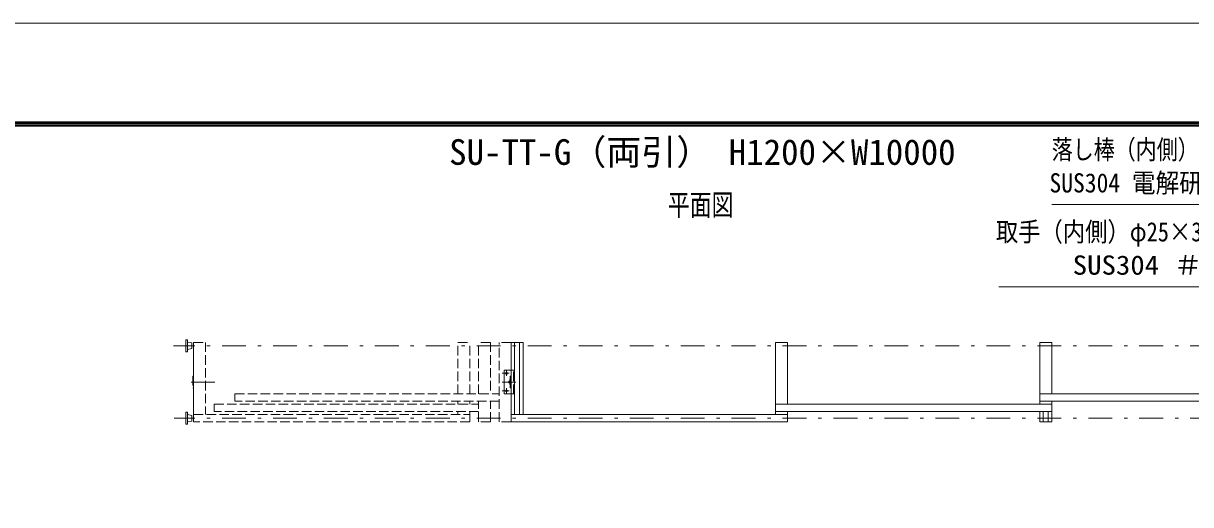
# Model space of a CAD drawing. Units: millimetres, scale not verified. Extents: x -11880 to 11880, y -8400 to 8400.
# Drawn here: x -7036 to 317, y 5365 to 8400 of the extents above; entities that cross this region are included whole.
import ezdxf
from ezdxf.enums import TextEntityAlignment as Align

# ---------------------------------------------------------------- set-up
doc = ezdxf.new("R2010")
doc.units = ezdxf.units.MM
doc.header["$LTSCALE"] = 30
doc.linetypes.add('USER1', pattern=[10.7, 5, -2.5, 0.7, -2.5])
doc.linetypes.add('USER2', pattern=[2.7, 2, -0.7])
for name, color, linetype, lineweight in [('0-0_D-TTL', 7, 'Continuous', 18), ('0-1_外形線', 7, 'Continuous', 18), ('0-2_01', 4, 'Continuous', 18), ('0-3_軸線', 6, 'USER1', 18), ('0-4_隠れ線', 4, 'USER2', 18), ('0-8_寸法線', 3, 'Continuous', 18), ('0-B_細線', 4, 'Continuous', 18)]:
    doc.layers.add(name, color=color, linetype=linetype, lineweight=lineweight)
doc.layers.add('0-7_文字', color=254, linetype='Continuous')
doc.layers.add('0-C_文字3', color=254, linetype='Continuous')
doc.styles.add('ＭＳ ゴシック', font='')
doc.styles.get('ＭＳ ゴシック').set_extended_font_data('MS Gothic')

# ---------------------------------------------------------------- blocks, each defined once
blk = doc.blocks.new('S156')
at = {"layer": '0-8_寸法線'}
for points in [[(12700152.5, -15250954.4), (12749090.9, -15250954.4), (12757531.8, -15266823), (12758940.7, -15269471.7)], [(12757090.4, -15267057.9), (12758940.7, -15269471.7), (12757973.2, -15266588.2)]]:
    blk.add_lwpolyline(points, dxfattribs=at)
at = {"layer": '0-8_寸法線', "color": 254, "style": 'ＭＳ ゴシック'}
for s, width, p in [('取手（内側）φ25×300L', 0.85, (12699576.5, -15243463.8)), ('SUS304 ＃400', 1.1, (12714091.7, -15249763.8))]:
    blk.add_text(s, height=3637, dxfattribs=dict(at, width=width)).set_placement(p, align=Align.BOTTOM_LEFT)
blk = doc.blocks.new('S157')
at = {"layer": '0-8_寸法線'}
for points in [[(12710128.4, -15235401.3), (12747114.8, -15235401.3), (12760203.8, -15262966.6), (12761490.7, -15265676.7)], [(12759752.2, -15263181.1), (12761490.7, -15265676.7), (12760655.5, -15262752.2)]]:
    blk.add_lwpolyline(points, dxfattribs=at)
at = {"layer": '0-8_寸法線', "color": 254, "style": 'ＭＳ ゴシック'}
for s, width, p in [('落し棒（内側）φ19', 0.8, (12710128.4, -15227910.7)), ('SUS304 電解研磨', 0.9, (12709696.4, -15234210.7))]:
    blk.add_text(s, height=3637, dxfattribs=dict(at, width=width)).set_placement(p, align=Align.BOTTOM_LEFT)

msp = doc.modelspace()

# ---------------------------------------------------------------- linework, layer by layer
at = {"layer": '0-0_D-TTL'}
for points in [[(-11879.92, -8400.08), (11880.08, -8400.08), (11880.08, 8399.92), (-11879.92, 8399.92)], [(-11116.2, 7779.35), (11116.37, 7779.35), (11116.37, -7777.79), (-11116.2, -7777.79)], [(-11109.13, 7772.28), (11109.3, 7772.28), (11109.3, -7770.72), (-11109.13, -7770.72)], [(-11102.06, 7765.21), (11102.22, 7765.21), (11102.22, -7763.65), (-11102.06, -7763.65)], [(-11094.99, 7758.13), (11095.15, 7758.13), (11095.15, -7756.58), (-11094.99, -7756.58)], [(-11087.92, 7751.06), (11088.08, 7751.06), (11088.08, -7749.51), (-11087.92, -7749.51)]]:
    msp.add_lwpolyline(points, close=True, dxfattribs=at)
at = {"layer": '0-1_外形線'}
for p, q in [((-3963.83, 5887.98), (-3963.83, 6387.98)), ((-3963.83, 5887.98), (-3963.83, 6387.98)), ((-3963.83, 6387.98), (-3888.83, 6387.98)), ((-3963.83, 6387.98), (-3888.83, 6387.98)), ((-3942.33, 6387.98), (-3942.33, 5932.98)), ((-3942.33, 6387.98), (-3942.33, 5932.98)), ((-3910.33, 6387.98), (-3910.33, 5932.98)), ((-3910.33, 6387.98), (-3910.33, 5932.98)), ((-3888.83, 6387.98), (-3888.83, 5932.98)), ((-3888.83, 6387.98), (-3888.83, 5932.98)), ((-2298.83, 5932.98), (-2298.83, 6387.98)), ((-2298.83, 5932.98), (-2298.83, 6387.98)), ((-2223.83, 6387.98), (-2298.83, 6387.98)), ((-2223.83, 6387.98), (-2298.83, 6387.98)), ((-2223.83, 5997.98), (-2223.83, 6387.98)), ((-2223.83, 5997.98), (-2223.83, 6387.98)), ((-633.83, 5997.98), (-633.83, 6387.98)), ((-633.83, 5997.98), (-633.83, 6387.98)), ((-558.83, 6387.98), (-633.83, 6387.98)), ((-558.83, 6387.98), (-633.83, 6387.98)), ((-558.83, 6387.98), (-558.83, 6062.98)), ((-558.83, 6387.98), (-558.83, 6062.98)), ((-4007.83, 6062.98), (-4007.83, 6212.98)), ((-4007.83, 6062.98), (-4007.83, 6212.98)), ((-4007.83, 6212.98), (-3963.83, 6212.98)), ((-4007.83, 6212.98), (-3963.83, 6212.98)), ((-3963.83, 6175.48), (-3969.83, 6175.48)), ((-3963.83, 6175.48), (-3969.83, 6175.48)), ((-3969.83, 6175.48), (-3969.83, 6100.48)), ((-4007.83, 6062.98), (-3963.83, 6062.98)), ((-4007.83, 6062.98), (-3963.83, 6062.98)), ((-3969.83, 6100.48), (-3963.83, 6100.48)), ((-633.83, 6062.98), (1106.17, 6062.98)), ((-633.83, 6062.98), (1106.17, 6062.98)), ((-558.83, 5997.98), (-2298.83, 5997.98)), ((-558.83, 5997.98), (-2298.83, 5997.98)), ((1106.17, 6017.98), (-633.83, 6017.98)), ((1106.17, 6017.98), (-633.83, 6017.98)), ((-558.83, 5887.98), (-558.83, 6017.98)), ((-558.83, 5887.98), (-558.83, 6017.98)), ((-3963.83, 5932.98), (-2223.83, 5932.98)), ((-3963.83, 5932.98), (-2223.83, 5932.98)), ((-2223.83, 5887.98), (-3963.83, 5887.98)), ((-2223.83, 5887.98), (-3963.83, 5887.98)), ((-558.83, 5952.98), (-2298.83, 5952.98)), ((-558.83, 5952.98), (-2298.83, 5952.98)), ((-2223.83, 5887.98), (-2223.83, 5952.98)), ((-2223.83, 5887.98), (-2223.83, 5952.98)), ((-633.83, 5887.98), (-633.83, 5952.98)), ((-633.83, 5887.98), (-633.83, 5952.98)), ((-558.83, 5887.98), (-633.83, 5887.98)), ((-558.83, 5887.98), (-633.83, 5887.98)), ((-612.33, 5952.98), (-612.33, 5887.98)), ((-612.33, 5952.98), (-612.33, 5887.98)), ((-580.33, 5952.98), (-580.33, 5887.98)), ((-580.33, 5952.98), (-580.33, 5887.98))]:
    msp.add_line(p, q, dxfattribs=at)
msp.add_lwpolyline([(-3969.83, 6175.48), (-3969.83, 6100.48), (-3963.83, 6100.48)], dxfattribs=at)
for centre in [(-3992.83, 6192.98), (-3992.83, 6192.98), (-3972.83, 6137.98), (-3972.83, 6137.98), (-3992.83, 6082.98), (-3992.83, 6082.98)]:
    msp.add_circle(centre, 6.5, dxfattribs=at)
at = {"layer": '0-2_01', "color": 7}
for p, q in [((-6013.83, 6403.98), (-6013.83, 6328.98)), ((-6013.83, 6403.98), (-6013.83, 6328.98)), ((-6001.83, 6403.98), (-6013.83, 6403.98)), ((-6001.83, 6391.48), (-6001.83, 6403.98)), ((-6013.83, 6328.98), (-6001.83, 6328.98)), ((-6001.83, 6391.48), (-6001.83, 6341.48)), ((-6001.83, 6391.48), (-6001.83, 6341.48)), ((-5974.83, 6384.48), (-6001.83, 6389.48)), ((-6001.83, 6343.48), (-5974.83, 6348.48)), ((-6001.83, 6328.98), (-6001.83, 6341.48)), ((-5974.83, 6348.48), (-5974.83, 6384.48)), ((-6013.83, 5946.98), (-6013.83, 5871.98)), ((-6013.83, 5946.98), (-6013.83, 5871.98)), ((-6001.83, 5946.98), (-6013.83, 5946.98)), ((-6001.83, 5934.48), (-6001.83, 5946.98)), ((-6001.83, 5884.48), (-6001.83, 5934.48)), ((-6001.83, 5884.48), (-6001.83, 5934.48)), ((-6001.83, 5932.48), (-5974.83, 5927.48)), ((-6001.83, 5932.48), (-5974.83, 5927.48)), ((-5974.83, 5891.48), (-6001.83, 5886.48)), ((-5974.83, 5891.48), (-6001.83, 5886.48)), ((-6001.83, 5871.98), (-6001.83, 5884.48)), ((-5974.83, 5927.48), (-5974.83, 5891.48)), ((-5974.83, 5927.48), (-5974.83, 5891.48)), ((-6013.83, 5871.98), (-6001.83, 5871.98))]:
    msp.add_line(p, q, dxfattribs=at)
for points in [[(-6001.83, 6391.48), (-6001.83, 6403.98), (-6013.83, 6403.98)], [(-6013.83, 6328.98), (-6001.83, 6328.98), (-6001.83, 6341.48)], [(-6001.83, 6343.48), (-5974.83, 6348.48), (-5974.83, 6384.48), (-6001.83, 6389.48)], [(-6001.83, 5934.48), (-6001.83, 5946.98), (-6013.83, 5946.98)], [(-6013.83, 5871.98), (-6001.83, 5871.98), (-6001.83, 5884.48)]]:
    msp.add_lwpolyline(points, dxfattribs=at)
at = {"layer": '0-3_軸線'}
for p, q in [((1106.17, 6366.48), (-6090.84, 6366.48)), ((1106.17, 6366.48), (-6090.84, 6366.48)), ((-4020.02, 6192.98), (-3976.07, 6192.98)), ((-4020.02, 6192.98), (-3976.07, 6192.98)), ((-3992.83, 6177.77), (-3992.83, 6212.98)), ((-3992.83, 6177.77), (-3992.83, 6212.98)), ((-5829.26, 6137.98), (-6023.36, 6137.98)), ((-5829.26, 6137.98), (-6023.36, 6137.98)), ((-4020.02, 6137.98), (-3933.33, 6137.98)), ((-4020.02, 6137.98), (-3933.33, 6137.98)), ((-3972.83, 6122.1), (-3972.83, 6154.33)), ((-3972.83, 6122.1), (-3972.83, 6154.33)), ((-4020.02, 6082.98), (-3976.07, 6082.98)), ((-4020.02, 6082.98), (-3976.07, 6082.98)), ((-3992.83, 6062.98), (-3992.83, 6098.66)), ((-3992.83, 6062.98), (-3992.83, 6098.66)), ((1106.17, 5909.48), (-6085.54, 5909.48)), ((1106.17, 5909.48), (-6085.54, 5909.48))]:
    msp.add_line(p, q, dxfattribs=at)
at = {"layer": '0-4_隠れ線'}
for p, q in [((-5963.83, 5910.48), (-5963.83, 6387.98)), ((-5963.83, 5887.98), (-5963.83, 6387.98)), ((-5963.83, 6387.98), (-5888.83, 6387.98)), ((-5963.83, 6387.98), (-5888.83, 6387.98)), ((-5888.83, 6387.98), (-5888.83, 5932.98)), ((-5888.83, 6387.98), (-5888.83, 5932.98)), ((-4298.83, 6062.98), (-4298.83, 6387.98)), ((-4298.83, 6062.98), (-4298.83, 6387.98)), ((-4298.83, 6387.98), (-4223.83, 6387.98)), ((-4298.83, 6387.98), (-4223.83, 6387.98)), ((-4223.83, 6062.98), (-4223.83, 6387.98)), ((-4223.83, 6062.98), (-4223.83, 6387.98)), ((-4168.83, 6062.98), (-4168.83, 6387.98)), ((-4168.83, 6062.98), (-4168.83, 6387.98)), ((-4093.83, 6387.98), (-4168.83, 6387.98)), ((-4093.83, 6387.98), (-4168.83, 6387.98)), ((-4093.83, 6387.98), (-4093.83, 6062.98)), ((-4093.83, 6387.98), (-4093.83, 6062.98)), ((-4038.83, 5887.98), (-4038.83, 6387.98)), ((-4038.83, 5887.98), (-4038.83, 6387.98)), ((-3963.83, 6387.98), (-4038.83, 6387.98)), ((-3963.83, 6387.98), (-4038.83, 6387.98)), ((-3963.83, 6212.98), (-3942.83, 6212.98)), ((-3963.83, 6212.98), (-3942.83, 6212.98)), ((-3948.83, 6062.98), (-3948.83, 6212.98)), ((-3948.83, 6062.98), (-3948.83, 6212.98)), ((-3942.83, 6062.98), (-3942.83, 6212.98)), ((-5963.83, 6175.48), (-5969.83, 6175.48)), ((-5963.83, 6175.48), (-5969.83, 6175.48)), ((-5969.83, 6175.48), (-5969.83, 6100.48)), ((-5969.83, 6100.48), (-5963.83, 6100.48)), ((-5703.83, 6062.98), (-4038.83, 6062.98)), ((-5703.83, 6062.98), (-4038.83, 6062.98)), ((-5703.83, 6017.98), (-5703.83, 6062.98)), ((-5703.83, 6017.98), (-5703.83, 6062.98)), ((-3963.83, 6062.98), (-3942.83, 6062.98)), ((-5833.83, 5997.98), (-4168.83, 5997.98)), ((-5833.83, 5997.98), (-4168.83, 5997.98)), ((-5833.83, 5952.98), (-5833.83, 5997.98)), ((-5833.83, 5952.98), (-5833.83, 5997.98)), ((-4038.83, 6017.98), (-5703.83, 6017.98)), ((-4038.83, 6017.98), (-5703.83, 6017.98)), ((-4298.83, 6017.98), (-4298.83, 5997.98)), ((-4298.83, 6017.98), (-4298.83, 5997.98)), ((-4223.83, 6017.98), (-4223.83, 5997.98)), ((-4223.83, 6017.98), (-4223.83, 5997.98)), ((-4168.83, 5887.98), (-4168.83, 6017.98)), ((-4168.83, 5887.98), (-4168.83, 6017.98)), ((-4093.83, 5887.98), (-4093.83, 6017.98)), ((-4093.83, 5887.98), (-4093.83, 6017.98)), ((-5963.83, 5932.98), (-4223.83, 5932.98)), ((-5963.83, 5932.98), (-4223.83, 5932.98)), ((-4223.83, 5887.98), (-5963.83, 5887.98)), ((-4223.83, 5887.98), (-5963.83, 5887.98)), ((-4168.83, 5952.98), (-5833.83, 5952.98)), ((-4168.83, 5952.98), (-5833.83, 5952.98)), ((-4298.83, 5952.98), (-4298.83, 5932.98)), ((-4298.83, 5952.98), (-4298.83, 5932.98)), ((-4223.83, 5887.98), (-4223.83, 5952.98)), ((-4223.83, 5887.98), (-4223.83, 5952.98)), ((-4093.83, 5887.98), (-4168.83, 5887.98)), ((-4093.83, 5887.98), (-4168.83, 5887.98)), ((-3963.83, 5887.98), (-4038.83, 5887.98)), ((-3963.83, 5887.98), (-4038.83, 5887.98))]:
    msp.add_line(p, q, dxfattribs=at)
for points in [[(-3963.83, 6062.98), (-3942.83, 6062.98), (-3942.83, 6212.98)], [(-5969.83, 6175.48), (-5969.83, 6100.48), (-5963.83, 6100.48)]]:
    msp.add_lwpolyline(points, dxfattribs=at)
at = {"layer": '0-B_細線'}
msp.add_line((-4168.83, 5941.98), (-4168.83, 5942.98), dxfattribs=at)
msp.add_line((-4168.83, 5941.98), (-4168.83, 5942.98), dxfattribs=at)

# ---------------------------------------------------------------- block references
at = {"layer": '0-8_寸法線', "xscale": 0.03333333, "yscale": 0.03333333}
for name in ['S157', 'S156']:
    msp.add_blockref(name, (-424229.35, 515103.86), dxfattribs=at)

# ---------------------------------------------------------------- texts
at = {"layer": '0-7_文字', "style": 'ＭＳ ゴシック', "width": 0.75}
msp.add_text('平面図', height=134.6, dxfattribs=at).set_placement((-2976.48, 7147.3), align=Align.BOTTOM_LEFT)
at = {"layer": '0-C_文字3', "style": 'ＭＳ ゴシック'}
msp.add_text('SU-TT-G（両引） H1200×W10000', height=161.6, dxfattribs=at).set_placement((-4354.1, 7459.05), align=Align.BOTTOM_LEFT)

doc.saveas('drawing.dxf')
